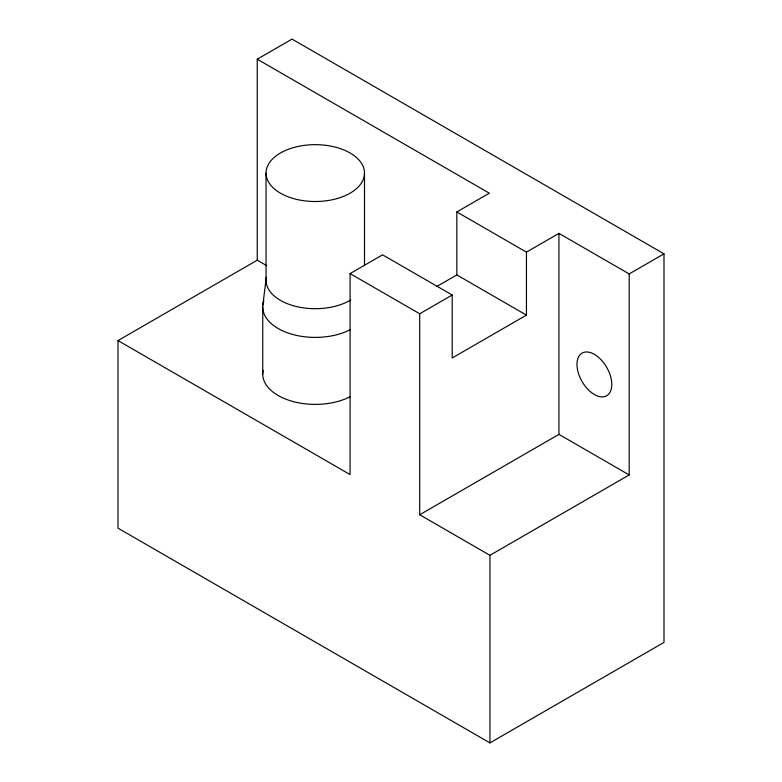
<?xml version="1.0" encoding="UTF-8"?>
<svg xmlns="http://www.w3.org/2000/svg" width="782" height="782" viewBox="0 0 782 782"><rect width="100%" height="100%" fill="white"/><g stroke="black" fill="none" stroke-linecap="round" stroke-linejoin="round"><path stroke-width="1.17" d="M262.879 304.96L266.154 278.294M257.249 260.181L257.249 59.197L292.057 39.1L663.996 253.837L663.996 642.413L489.943 742.9L118.004 528.163L118.004 340.581L257.249 260.181L266.74 265.665M118.004 340.581L350.082 474.566L350.082 273.583L382.564 254.824L452.192 295.019L452.192 357.99L526.452 315.117L526.452 252.136L456.835 211.942L456.835 274.922L526.452 315.117M456.835 211.942L489.327 193.183L257.249 59.197M436.962 286.398L456.835 274.922M350.082 273.583L419.699 313.778L452.192 295.019M526.452 252.136L558.944 233.378L629.187 273.935L663.996 253.837M419.699 313.778L419.699 514.761L558.944 434.372L629.187 474.918L629.187 273.935M419.699 514.761L489.943 555.318L629.187 474.918M558.944 233.378L558.944 434.372M489.943 555.318L489.943 742.9M364.5 173.086A49.227 28.426 0 0 1 290.65 197.699A49.227 28.426 0 0 1 290.65 148.472A49.227 28.426 0 0 1 364.5 173.086L364.5 265.665M266.036 173.086L266.036 280.279M262.752 307.082L262.752 374.07M350.404 396.601A52.511 30.322 0 0 1 291.021 400.961A52.511 30.322 0 0 1 263.143 370.375M350.404 329.613A52.511 30.322 0 0 1 291.021 333.973A52.511 30.322 0 0 1 263.143 303.387M263.26 302.859A52.511 30.322 0 0 1 263.896 300.777M350.678 300.024A49.227 28.426 0 0 1 294.462 306.036A49.227 28.426 0 0 1 266.3 277.307M577.487 369.544A24.613 14.213 60 0 0 606.47 395.868A24.613 14.213 60 0 0 599.178 357.882A24.613 14.213 60 0 0 577.487 369.544"/></g></svg>
